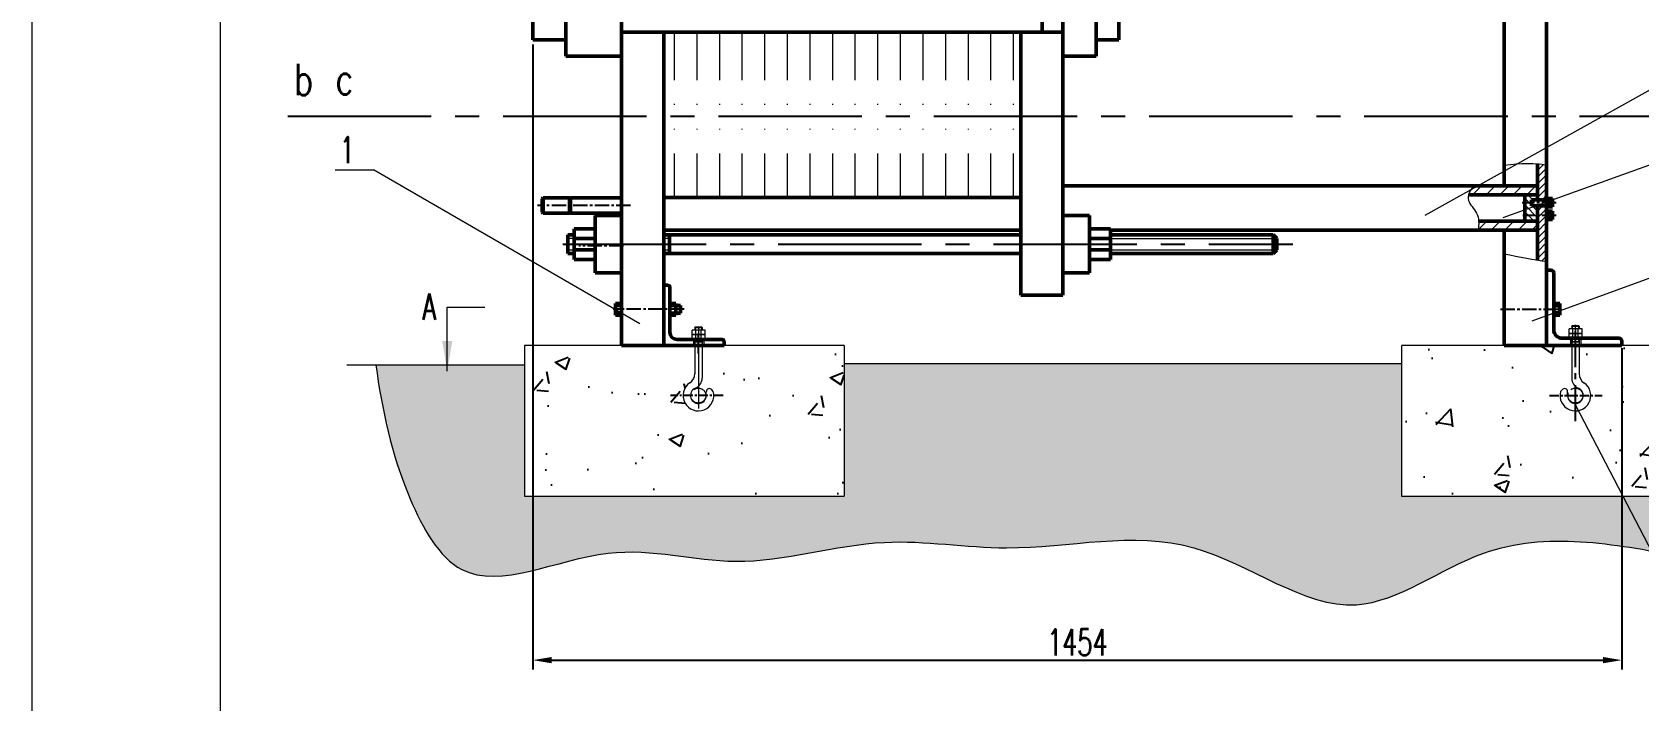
# Model space of a CAD drawing. Header units: millimetres. Extents: x 3384 to 3978, y 1077 to 1497.
# Drawn here: x 3384.3 to 3597.5, y 1240.9 to 1329.5 of the extents above; entities that cross this region are included whole.
import ezdxf

# ---------------------------------------------------------------- set-up
doc = ezdxf.new("R2010")
doc.units = ezdxf.units.MM
for name, pattern in [('CENTER', [2, 1.25, -0.25, 0.25, -0.25]), ('CENTER2', [28.575, 19.05, -3.175, 3.175, -3.175]), ('CENTERX2', [4, 2.5, -0.5, 0.5, -0.5]), ('DIVIDE', [31.75, 12.7, -6.35, 0, -6.35, 0, -6.35])]:
    doc.linetypes.add(name, pattern=pattern)
doc.layers.get('DEFPOINTS').update_dxf_attribs({"lineweight": 18})
for name, color, linetype, lineweight, true_color in [('1', 1, 'Continuous', 18, 0xff0000), ('2', 2, 'Continuous', 18, 0xffff00), ('3', 3, 'CENTERX2', 18, 0x00ff00), ('3尺寸线', 2, 'Continuous', 18, 0xffff00), ('4', 4, 'DIVIDE', 18, 0x00ffff)]:
    doc.layers.add(name, color=color, linetype=linetype, lineweight=lineweight, true_color=true_color)
doc.layers.add('5剖面线层', color=2, linetype='Continuous')
for name, color, linetype, lineweight in [('短点划', 2, 'CENTER2', 25), ('粗实线', 1, 'Continuous', 50), ('细实线', 1, 'Continuous', 20)]:
    doc.layers.add(name, color=color, linetype=linetype, lineweight=lineweight)
doc.styles.add('HZ', font='txt.shx', dxfattribs={"width": 0.67, "bigfont": 'hztxt.shx'})
doc.styles.get("Standard").update_dxf_attribs({"font": 'arial.ttf'})
doc.styles.add('STYLE1', font='txt.shx', dxfattribs={"width": 0.67, "bigfont": 'hztxt.shx'})
doc.styles.add('ZH', font='txt.shx', dxfattribs={"width": 0.75, "bigfont": 'hztxt.shx'})
doc.dimstyles.new('biaozhu', dxfattribs={"dimtxt": 3.5, "dimasz": 4, "dimexe": 1.25, "dimexo": 0.625, "dimtad": 1, "dimtoh": 1, "dimdsep": 46, "dimtxsty": 'Standard', "dimcen": 4, "dimclrd": 4, "dimclre": 4, "dimclrt": 4, "dimadec": 0, "dimazin": 2, "dimtfac": 1, "dimtmove": 0, "dimatfit": 3, "dimfxl": 0, "dimlwd": 20, "dimarcsym": 0})
doc.dimstyles.new('STANDARD$0', dxfattribs={"dimtxt": 3.5, "dimasz": 2.5, "dimexe": 1.25, "dimexo": 0.625, "dimtad": 1, "dimdec": 4, "dimdsep": 46, "dimtxsty": 'HZ', "dimcen": 2.5, "dimdle": 5, "dimadec": 0, "dimazin": 0, "dimtfac": 1, "dimtmove": 0, "dimatfit": 3, "dimfxl": 0, "dimtolj": 1, "dimlwd": -1, "dimlwe": -1, "dimarcsym": 0})

# ---------------------------------------------------------------- blocks, each defined once
blk = doc.blocks.new('*D53')
at = {"color": 0, "transparency": 16777216}
for p, q in [((3450.73, 1327.92), (3450.73, 1245.01)), ((3595.27, 1287.65), (3595.27, 1245.01)), ((3453.23, 1246.26), (3592.77, 1246.26))]:
    blk.add_line(p, q, dxfattribs=at)
for points in [[(3453.23, 1246.67), (3453.23, 1245.84), (3450.73, 1246.26)], [(3592.77, 1246.67), (3592.77, 1245.84), (3595.27, 1246.26)]]:
    blk.add_solid(points, dxfattribs=at)
at = {"layer": 'DEFPOINTS', "color": 0, "transparency": 16777216}
for p in [(3450.73, 1328.54), (3595.27, 1288.28), (3595.27, 1246.26)]:
    blk.add_point(p, dxfattribs=at)
at = {"color": 0, "transparency": 16777216, "insert": (3523, 1248.63), "char_height": 3.5, "attachment_point": 5, "style": 'HZ'}
blk.add_mtext('\\A1;1454', dxfattribs=at)

msp = doc.modelspace()

# ---------------------------------------------------------------- hatches: boundary and pattern name
at = {"layer": '5剖面线层'}
h = msp.add_hatch(dxfattribs=at)
h.set_pattern_fill('AR-CONC', color=256, scale=0.1, style=0)
h.set_pattern_definition([(50, (150664.274, 602.04), (18.2184669, -1.5939086), [1.905, -20.955]), (355, (150664.274, 602.04), (-3.5242826, 19.1056643), [1.524, -16.764]), (100.451, (150665.792, 601.908), (14.6942502, 17.5116688), [1.619, -17.809]), (46.1842, (150664.274, 607.12), (27.107904, -4.2042328), [2.8575, -31.4325]), (96.6356, (150666.533, 606.77), (23.7404234, 24.7425556), [2.4285, -26.7135]), (351.184, (150664.274, 607.12), (23.7404606, 24.742512), [2.286, -25.146]), (21, (150666.814, 605.85), (15.161488, -10.2265519), [1.905, -20.955]), (326, (150666.814, 605.85), (6.1802028, 18.4187966), [1.524, -16.764]), (71.4514, (150668.077, 604.998), (21.341649, 8.1922858), [1.619, -17.809]), (37.5, (150664.274, 602.0404), (0.30886033, 8.4555039), [0, -16.5608, 0, -17.018, 0, -16.8275]), (7.5, (150664.274, 602.04), (6.68196625, 10.0180575), [0, -9.7028, 0, -16.1798, 0, -6.4135]), (327.5, (150658.61, 602.0404), (13.55905952, -0.5728744), [0, -6.35, 0, -19.812, 0, -26.289]), (317.5, (150656.07, 602.04), (14.8129181, 2.5426491), [0, -8.255, 0, -13.1572, 0, -18.669])])
h.paths.add_polyline_path([(3492.0643, 1287.98484), (3473.21038, 1287.98484), (3473.21038, 1283.65112, -0.216745131), (3472.71538, 1282.56287), (3472.71538, 1282.33941, -0.414213445), (3473.70538, 1281.34941), (3473.74898, 1281.34941), (3473.74898, 1281.85417), (3473.75678, 1281.85417, -0.690801534), (3474.47845, 1282.12725), (3474.67355, 1281.90637, -0.06938909), (3474.75121, 1281.34941, -1.000002086), (3470.67955, 1281.34941, -0.249973259), (3471.58106, 1283.03995, 0.249971762), (3472.22038, 1284.23882), (3472.22038, 1287.98484), (3449.65154, 1287.98484), (3449.65154, 1267.98484), (3492.0643, 1267.98484)])
h.paths.add_polyline_path([(3608.45756, 1287.98484), (3589.10864, 1287.98484), (3589.10864, 1286.87755), (3589.10864, 1286.52868), (3589.10864, 1282.33941, -0.41421368), (3590.09864, 1281.34941), (3591.14447, 1281.34941, -1.149125721), (3587.15047, 1281.90637), (3587.34557, 1282.12725, -0.690801534), (3588.06724, 1281.85417), (3588.07503, 1281.85417), (3588.07503, 1281.34941), (3588.11864, 1281.34941, -0.41421368), (3589.10864, 1282.33941), (3589.10864, 1282.56287, -0.216745131), (3588.61364, 1283.65112), (3588.61364, 1287.98484), (3566.04479, 1287.98484), (3566.04479, 1267.98484), (3608.45756, 1267.98484)])
h.paths.add_polyline_path([(3720.15242, 1287.95217), (3618.6544, 1287.98484), (3618.6544, 1267.98484), (3720.13413, 1267.98484)])
h.paths.add_polyline_path([(3666.172, 1282.29086), (3674.922, 1282.29086), (3674.922, 1277.04086), (3666.172, 1277.04086)], flags=24)
h = msp.add_hatch(dxfattribs=at)
h.set_pattern_fill('AR-SAND', color=256, scale=0.1, style=0)
h.set_pattern_definition([(37.5, (150664.274, 602.0404), (-0.16000313, 4.89413237), [0, -3.8608, 0, -4.318, 0, -4.1275]), (7.5, (150664.274, 602.0404), (4.49523283, 7.168251), [0, -2.0828, 0, -3.4798, 0, -1.3335]), (327.5, (150661.1497, 602.0404), (7.9099237, 0.01437185), [0, -1.27, 0, -4.572, 0, -5.969]), (317.5, (150661.15, 602.0404), (7.63556452, 2.22929323), [0, -0.635, 0, -2.9972, 0, -3.429])])
edge = h.paths.add_edge_path()
edge.add_spline(control_points=[(3429.90294, 1285.40336), (3430.72343, 1279.55588), (3432.68183, 1269.90576), (3441.97084, 1253.24808), (3460.38262, 1263.11918), (3478.51766, 1257.39351), (3496.19873, 1263.36423), (3516.43066, 1259.66372), (3538.13386, 1265.50585), (3558.73031, 1248.44884), (3578.9036, 1264.61033), (3601.72424, 1260.22813), (3627.80778, 1255.61784), (3653.85307, 1249.65789), (3679.48162, 1265.42197), (3702.68486, 1245.06744), (3718.59456, 1263.3292), (3741.10356, 1258.71512), (3737.49084, 1274.88004), (3738.26988, 1282.30312), (3738.89977, 1285.35545)], knot_values=[6.910092779, 6.910092779, 6.910092779, 6.910092779, 25.035962557, 36.616296384, 56.163725064, 73.107673005, 93.054885248, 109.26087649, 134.085570785, 156.954502311, 175.1916911, 201.09822947, 222.690408861, 256.557320849, 276.719921213, 304.739645713, 323.40762619, 340.270777522, 352.499761309, 361.891430706, 361.891430706, 361.891430706, 361.891430706], degree=3, periodic=0)
edge.add_line((3738.89977, 1285.35545), (3720.15004, 1285.35545))
edge.add_line((3720.15004, 1285.35545), (3720.13413, 1267.98484))
edge.add_line((3720.13413, 1267.98484), (3618.6544, 1267.98484))
edge.add_line((3618.6544, 1267.98484), (3618.6544, 1285.60663))
edge.add_line((3618.6544, 1285.60663), (3608.45756, 1285.60663))
edge.add_line((3608.45756, 1285.60663), (3608.45756, 1267.98484))
edge.add_line((3608.45756, 1267.98484), (3566.04479, 1267.98484))
edge.add_line((3566.04479, 1267.98484), (3566.04479, 1285.60663))
edge.add_line((3566.04479, 1285.60663), (3492.0643, 1285.60663))
edge.add_line((3492.0643, 1285.60663), (3492.0643, 1267.98484))
edge.add_line((3492.0643, 1267.98484), (3449.65154, 1267.98484))
edge.add_line((3449.65154, 1267.98484), (3449.65154, 1285.40336))
edge.add_line((3449.65154, 1285.40336), (3429.90294, 1285.40336))
at = {"layer": '细实线'}
h = msp.add_hatch(dxfattribs=at)
h.set_pattern_fill('LINE', color=256, scale=0.2, angle=45, style=0)
h.set_pattern_definition([(45, (-4004.241, -2447.926), (-0.449012806, 0.449012806), [])])
edge = h.paths.add_edge_path()
edge.add_line((3585.27315, 1303.87204), (3584.07315, 1304.09609))
edge.add_line((3584.07315, 1304.09609), (3584.07315, 1299.28032))
edge.add_spline(control_points=[(3584.07315, 1299.28032), (3584.48879, 1299.21458), (3584.88991, 1299.15678), (3585.27315, 1299.10877)], knot_values=[32.610281837, 32.610281837, 32.610281837, 32.610281837, 33.752485137, 33.752485137, 33.752485137, 33.752485137], degree=3, periodic=0)
edge.add_line((3585.27315, 1299.10877), (3585.27315, 1303.87204))
h.paths.add_polyline_path([(3585.27315, 1305.24136), (3584.07315, 1305.24136), (3584.07315, 1304.09609), (3585.27315, 1303.87204)])
h.paths.add_polyline_path([(3585.27315, 1305.24136), (3585.27315, 1306.19832), (3584.07315, 1306.13049), (3584.07315, 1305.24136)])
h.paths.add_polyline_path([(3585.27315, 1306.19832), (3585.27315, 1306.51795), (3584.07315, 1306.51795), (3584.07315, 1306.13049)])
edge = h.paths.add_edge_path()
edge.add_line((3584.07315, 1307.31795), (3585.27315, 1307.31795))
edge.add_line((3585.27315, 1307.31795), (3585.27315, 1311.91298))
edge.add_spline(control_points=[(3585.27315, 1311.91298), (3584.91187, 1312.00779), (3584.50887, 1312.06888), (3584.07315, 1312.10352)], knot_values=[5.744486486, 5.744486486, 5.744486486, 5.744486486, 7.319251961, 7.319251961, 7.319251961, 7.319251961], degree=3, periodic=0)
edge.add_line((3584.07315, 1312.10352), (3584.07315, 1307.31795))
h = msp.add_hatch(dxfattribs=at)
h.set_pattern_fill('LINE', color=256, scale=0.4, angle=45, style=0)
h.set_pattern_definition([(45, (-4004.241, -2447.926), (-0.89802561, 0.89802561), [])])
edge = h.paths.add_edge_path()
edge.add_line((3584.07315, 1309.18484), (3575.65781, 1309.18484))
edge.add_spline(control_points=[(3575.65781, 1309.18484), (3575.29936, 1308.78225), (3575.02378, 1308.38162), (3574.91023, 1307.98484)], knot_values=[1.863887011, 1.863887011, 1.863887011, 1.863887011, 3.645268395, 3.645268395, 3.645268395, 3.645268395], degree=3, periodic=0)
edge.add_line((3574.91023, 1307.98484), (3584.07315, 1307.98484))
edge.add_line((3584.07315, 1307.98484), (3584.07315, 1309.18484))
edge = h.paths.add_edge_path()
edge.add_line((3584.07315, 1304.09609), (3582.09825, 1304.46484))
edge.add_line((3582.09825, 1304.46484), (3576.26409, 1304.46484))
edge.add_spline(control_points=[(3576.26409, 1304.46484), (3576.2909, 1304.07576), (3576.25605, 1303.67295), (3576.19746, 1303.26484)], knot_values=[8.695356431, 8.695356431, 8.695356431, 8.695356431, 10.167999506, 10.167999506, 10.167999506, 10.167999506], degree=3, periodic=0)
edge.add_line((3576.19746, 1303.26484), (3584.07315, 1303.26484))
edge.add_line((3584.07315, 1303.26484), (3584.07315, 1304.09609))
h = msp.add_hatch(dxfattribs=at)
h.set_pattern_fill('LINE', color=256, scale=0.2, angle=135, style=0)
h.set_pattern_definition([(135, (-4004.241, -2447.926), (-0.449012806, -0.449012806), [])])
h.paths.add_polyline_path([(3584.07315, 1305.24136), (3584.07315, 1306.13049), (3582.37315, 1306.03438), (3582.37315, 1305.24136)])
h.paths.add_polyline_path([(3584.07315, 1304.46484), (3584.07315, 1305.24136), (3582.37315, 1305.24136), (3582.37315, 1304.46484)])
h.paths.add_polyline_path([(3583.27935, 1306.91795), (3582.37315, 1306.91795), (3582.37315, 1306.03438), (3584.07315, 1306.13049), (3584.07315, 1306.51795), (3583.27935, 1306.51795)])
h.paths.add_polyline_path([(3583.27935, 1307.31795), (3584.07315, 1307.31795), (3584.07315, 1307.98484), (3582.37315, 1307.98484), (3582.37315, 1306.91795), (3583.27935, 1306.91795)])

# ---------------------------------------------------------------- linework, layer by layer
at = {"color": 3, "linetype": 'CENTER2'}
for p, q in [((3418.21845, 1318.38484), (3700.6034, 1318.38484)), ((3454.71512, 1301.42484), (3551.58341, 1301.42484))]:
    msp.add_line(p, q, dxfattribs=at)
at = {"color": 3, "linetype": 'CENTER'}
for p, q in [((3475.98653, 1281.34941), (3469.02535, 1281.34941)), ((3585.67551, 1281.34941), (3592.63669, 1281.34941))]:
    msp.add_line(p, q, dxfattribs=at)
at = {"layer": '1'}
for p, q in [((3472.22038, 1290.38089), (3472.30288, 1290.46339)), ((3472.22038, 1290.38089), (3472.30288, 1290.46339)), ((3472.22038, 1290.38089), (3473.21038, 1290.38089)), ((3472.22038, 1290.38089), (3472.22038, 1290.03697)), ((3472.22038, 1290.38089), (3473.21038, 1290.38089)), ((3472.22038, 1290.38089), (3472.22038, 1290.03697)), ((3472.30288, 1290.46339), (3473.12788, 1290.46339)), ((3472.30288, 1290.46339), (3473.12788, 1290.46339)), ((3472.71538, 1290.2438), (3472.71538, 1279.65024)), ((3473.21038, 1290.38089), (3473.12788, 1290.46339)), ((3473.21038, 1290.38089), (3473.12788, 1290.46339)), ((3473.21038, 1290.38089), (3473.21038, 1290.03697)), ((3473.21038, 1290.38089), (3473.21038, 1290.03697)), ((3588.61364, 1290.54089), (3588.69614, 1290.62339)), ((3588.61364, 1290.54089), (3588.69614, 1290.62339)), ((3588.61364, 1290.54089), (3589.60364, 1290.54089)), ((3588.61364, 1290.54089), (3588.61364, 1290.19697)), ((3588.61364, 1290.54089), (3589.60364, 1290.54089)), ((3588.61364, 1290.54089), (3588.61364, 1290.19697)), ((3588.69614, 1290.62339), (3589.52114, 1290.62339)), ((3588.69614, 1290.62339), (3589.52114, 1290.62339)), ((3589.60364, 1290.54089), (3589.52114, 1290.62339)), ((3589.60364, 1290.54089), (3589.52114, 1290.62339)), ((3589.60364, 1290.54089), (3589.60364, 1290.19697)), ((3589.60364, 1290.54089), (3589.60364, 1290.19697)), ((3492.0643, 1287.98484), (3449.65154, 1287.98484)), ((3449.65154, 1287.98484), (3449.65154, 1267.98484)), ((3471.88889, 1289.43661), (3473.60045, 1289.43661)), ((3471.88889, 1289.43661), (3473.60045, 1289.43661)), ((3471.88889, 1288.96172), (3473.60045, 1288.96172)), ((3473.60045, 1288.78484), (3471.88889, 1288.78484)), ((3473.60045, 1288.78484), (3471.88889, 1288.78484)), ((3472.22038, 1288.78484), (3472.22038, 1284.23882)), ((3472.22038, 1288.77826), (3472.22038, 1284.23882)), ((3472.22038, 1288.48323), (3473.21038, 1288.48323)), ((3473.21038, 1288.48323), (3472.22038, 1288.48323)), ((3472.22038, 1288.48323), (3473.21038, 1288.48323)), ((3473.21038, 1288.48323), (3472.22038, 1288.48323)), ((3473.21038, 1288.78484), (3473.21038, 1283.65112)), ((3473.21038, 1288.74855), (3473.21038, 1283.65112)), ((3492.0643, 1287.98484), (3492.0643, 1267.98484)), ((3608.45756, 1287.98484), (3566.04479, 1287.98484)), ((3588.28214, 1289.59661), (3589.9937, 1289.59661)), ((3588.28214, 1289.59661), (3589.9937, 1289.59661)), ((3588.28214, 1289.12172), (3589.9937, 1289.12172)), ((3589.9937, 1288.94484), (3588.28214, 1288.94484)), ((3589.9937, 1288.94484), (3588.28214, 1288.94484)), ((3588.61364, 1288.94778), (3588.61364, 1283.65112)), ((3588.61364, 1288.48323), (3589.60364, 1288.48323)), ((3589.60364, 1288.48323), (3588.61364, 1288.48323)), ((3588.61364, 1288.48323), (3589.60364, 1288.48323)), ((3589.60364, 1288.48323), (3588.61364, 1288.48323)), ((3589.60364, 1288.94778), (3589.60364, 1284.23882)), ((3473.11448, 1287.74658), (3473.11448, 1287.74658)), ((3566.04479, 1287.89044), (3566.04479, 1267.98484)), ((3426.05198, 1285.40336), (3449.65154, 1285.40336)), ((3492.0643, 1285.60663), (3566.04479, 1285.60663)), ((3473.75678, 1281.85417), (3473.74898, 1281.85417)), ((3473.74898, 1281.50888), (3473.74898, 1281.85417)), ((3473.75678, 1281.85417), (3473.74898, 1281.85417)), ((3473.74898, 1281.50888), (3473.74898, 1281.85417)), ((3474.67355, 1281.90637), (3474.47845, 1282.12725)), ((3474.67355, 1281.90637), (3474.47845, 1282.12725)), ((3587.15047, 1281.90637), (3587.34557, 1282.12725)), ((3587.15047, 1281.90637), (3587.34557, 1282.12725)), ((3588.06724, 1281.85417), (3588.07503, 1281.85417)), ((3588.06724, 1281.85417), (3588.07503, 1281.85417)), ((3588.07503, 1281.50888), (3588.07503, 1281.85417)), ((3588.07503, 1281.50888), (3588.07503, 1281.85417)), ((3590.33593, 1281.45587), (3590.33593, 1281.45587)), ((3449.65154, 1267.98484), (3492.0643, 1267.98484)), ((3566.04479, 1267.98484), (3608.45756, 1267.98484))]:
    msp.add_line(p, q, dxfattribs=at)
at = {"layer": '1', "ltscale": 0.1}
for p, q in [((3588.27118, 1289.89634), (3588.27118, 1290.19697)), ((3588.27118, 1289.89634), (3588.27118, 1290.19697)), ((3589.99227, 1290.19697), (3588.27118, 1290.19697)), ((3588.27118, 1289.60194), (3588.27118, 1290.19697)), ((3589.99227, 1290.19697), (3588.27118, 1290.19697)), ((3588.27118, 1289.60194), (3588.27118, 1290.19697)), ((3588.78667, 1289.89634), (3588.78667, 1290.19697)), ((3588.78667, 1289.89634), (3588.78667, 1290.19697)), ((3588.78667, 1289.60194), (3588.78667, 1290.19697)), ((3588.78667, 1289.60194), (3588.78667, 1290.19697)), ((3589.47678, 1289.89634), (3589.47678, 1290.19697)), ((3589.47678, 1289.89634), (3589.47678, 1290.19697)), ((3589.47678, 1289.60194), (3589.47678, 1290.19697)), ((3589.47678, 1289.60194), (3589.47678, 1290.19697)), ((3589.99227, 1289.57546), (3589.99227, 1290.19697)), ((3589.99227, 1289.57546), (3589.99227, 1290.19697)), ((3473.59901, 1290.03697), (3471.87793, 1290.03697)), ((3471.87793, 1289.44194), (3471.87793, 1290.03697)), ((3473.59901, 1290.03697), (3471.87793, 1290.03697)), ((3471.87793, 1289.44194), (3471.87793, 1290.03697)), ((3471.87793, 1288.78484), (3471.87793, 1289.43661)), ((3473.59901, 1289.43661), (3471.87793, 1289.43661)), ((3471.87793, 1288.84158), (3471.87793, 1289.43661)), ((3473.59901, 1289.43661), (3471.87793, 1289.43661)), ((3472.06703, 1288.78484), (3472.06703, 1288.07924)), ((3472.06703, 1288.77826), (3472.06703, 1287.98484)), ((3472.39341, 1289.44194), (3472.39341, 1290.03697)), ((3472.39341, 1289.44194), (3472.39341, 1290.03697)), ((3472.39341, 1288.96172), (3472.39341, 1289.43661)), ((3472.39341, 1288.96172), (3472.39341, 1289.43661)), ((3473.08352, 1289.44194), (3473.08352, 1290.03697)), ((3473.08352, 1289.44194), (3473.08352, 1290.03697)), ((3473.08352, 1288.96172), (3473.08352, 1289.43661)), ((3473.08352, 1288.96172), (3473.08352, 1289.43661)), ((3473.4325, 1288.78484), (3473.4325, 1288.07924)), ((3473.4325, 1288.74855), (3473.4325, 1287.98484)), ((3473.59901, 1289.41546), (3473.59901, 1290.03697)), ((3473.59901, 1289.41546), (3473.59901, 1290.03697)), ((3473.59901, 1288.78484), (3473.59901, 1289.43661)), ((3473.59901, 1288.8151), (3473.59901, 1289.43661)), ((3588.27118, 1289.23924), (3588.27118, 1289.89101)), ((3588.27118, 1289.29598), (3588.27118, 1289.89101)), ((3588.27118, 1288.94484), (3588.27118, 1289.59661)), ((3589.99227, 1289.59661), (3588.27118, 1289.59661)), ((3588.27118, 1289.00158), (3588.27118, 1289.59661)), ((3589.99227, 1289.59661), (3588.27118, 1289.59661)), ((3588.46029, 1288.94778), (3588.46029, 1287.98484)), ((3588.46029, 1288.93826), (3588.46029, 1288.07924)), ((3588.78667, 1289.41612), (3588.78667, 1289.89101)), ((3588.78667, 1289.41612), (3588.78667, 1289.89101)), ((3588.78667, 1289.12172), (3588.78667, 1289.59661)), ((3588.78667, 1289.12172), (3588.78667, 1289.59661)), ((3589.47678, 1289.41612), (3589.47678, 1289.89101)), ((3589.47678, 1289.41612), (3589.47678, 1289.89101)), ((3589.47678, 1289.12172), (3589.47678, 1289.59661)), ((3589.47678, 1289.12172), (3589.47678, 1289.59661)), ((3589.82576, 1288.94778), (3589.82576, 1287.98484)), ((3589.82576, 1288.90855), (3589.82576, 1288.07924)), ((3589.99227, 1288.94484), (3589.99227, 1289.59661)), ((3589.99227, 1288.9751), (3589.99227, 1289.59661))]:
    msp.add_line(p, q, dxfattribs=at)
at = {"layer": '1'}
for centre, radius, start, end in [((3470.77663, 1284.23882), 1.44375, 303.8609314, 0), ((3470.77663, 1284.23882), 1.44375, 303.8609314, 0), ((3591.04739, 1284.23882), 1.44375, 180, 236.1390686), ((3472.71538, 1281.34941), 2.03583, 123.8609314, 15.8773528), ((3472.71538, 1281.34941), 2.03583, 123.8609314, 15.8773528), ((3472.71538, 1281.34941), 1.04583, 112.4010977, 8.7711224), ((3472.71538, 1281.34941), 1.04583, 112.4010977, 8.7711224), ((3471.76663, 1283.65112), 1.44375, 292.4010977, 0), ((3471.76663, 1283.65112), 1.44375, 292.4010977, 0), ((3474.16928, 1281.85417), 0.4125, 41.4528962, 180), ((3474.16928, 1281.85417), 0.4125, 41.4528962, 180), ((3589.10864, 1281.34941), 2.03583, 164.1226472, 56.1390686), ((3587.65474, 1281.85417), 0.4125, 0, 138.5471038), ((3587.65474, 1281.85417), 0.4125, 0, 138.5471038), ((3589.10864, 1281.34941), 1.04583, 171.2288776, 67.5989023), ((3590.05739, 1283.65112), 1.44375, 180, 247.5989023)]:
    msp.add_arc(centre, radius, start, end, dxfattribs=at)
at = {"layer": '2', "linetype": 'ByBlock'}
for p, q in [((3569.17021, 1305.28802), (3610.69631, 1328.41418)), ((3579.5201, 1304.94622), (3610.69631, 1316.17431)), ((3424.5111, 1311.30703), (3429.60094, 1311.30703)), ((3464.9356, 1290.85294), (3429.60094, 1311.30703)), ((3583.35596, 1291.27468), (3610.69631, 1301.22493))]:
    msp.add_line(p, q, dxfattribs=at)
at = {"layer": '2'}
for p, q in [((3472.30288, 1290.46339), (3472.30288, 1290.03697)), ((3472.30288, 1290.46339), (3472.30288, 1290.03697)), ((3473.12788, 1290.46339), (3473.12788, 1290.03697)), ((3473.12788, 1290.46339), (3473.12788, 1290.03697)), ((3588.69614, 1290.62339), (3588.69614, 1290.19697)), ((3588.69614, 1290.62339), (3588.69614, 1290.19697)), ((3589.52114, 1290.62339), (3589.52114, 1290.19697)), ((3589.52114, 1290.62339), (3589.52114, 1290.19697)), ((3472.30288, 1288.78484), (3472.30288, 1288.48323)), ((3472.30288, 1288.74855), (3472.30288, 1288.48323)), ((3473.12788, 1288.78484), (3473.12788, 1288.48323)), ((3473.12788, 1288.74855), (3473.12788, 1288.48323)), ((3588.69614, 1288.94778), (3588.69614, 1288.48323)), ((3588.69614, 1288.90855), (3588.69614, 1288.48323)), ((3589.52114, 1288.94778), (3589.52114, 1288.48323)), ((3589.52114, 1288.90855), (3589.52114, 1288.48323)), ((3589.12172, 1280.07093), (3609.25146, 1241.3447))]:
    msp.add_line(p, q, dxfattribs=at)
at = {"layer": '2', "ltscale": 20}
for p, q in [((3589.10864, 1286.52868), (3589.10864, 1290.71997)), ((3589.10864, 1286.87755), (3589.10864, 1290.63421)), ((3472.71538, 1289.53502), (3472.71538, 1287.42508))]:
    msp.add_line(p, q, dxfattribs=at)
at = {"layer": '3'}
for p, q in [((3472.71538, 1290.2438), (3472.71538, 1279.65024)), ((3589.10864, 1290.23243), (3589.10864, 1287.27805))]:
    msp.add_line(p, q, dxfattribs=at)
for centre in [(3472.71538, 1281.34941), (3472.71538, 1281.34941), (3589.10864, 1281.34941)]:
    msp.add_circle(centre, 0.99, dxfattribs=at)
at = {"layer": '3尺寸线'}
msp.add_lwpolyline([(3978.29059, 1076.53994), (3384.29059, 1076.53994), (3384.29059, 1496.53994), (3978.29059, 1496.53994)], close=True, dxfattribs=at)
at = {"layer": '3尺寸线', "color": 1}
msp.add_lwpolyline([(3409.29059, 1486.53994), (3968.29059, 1486.53994), (3968.29059, 1086.53994), (3409.29059, 1086.53994)], close=True, dxfattribs=at)
at = {"layer": '3尺寸线'}
msp.add_open_spline([(3429.90294, 1285.40336), (3430.72343, 1279.55588), (3432.68183, 1269.90576), (3441.97084, 1253.24808), (3460.38262, 1263.11918), (3478.51766, 1257.39351), (3496.19873, 1263.36423), (3516.43066, 1259.66372), (3538.13386, 1265.50585), (3558.73031, 1248.44884), (3578.9036, 1264.61033), (3601.72424, 1260.22813), (3627.80778, 1255.61784), (3653.85307, 1249.65789), (3679.48162, 1265.42197), (3702.68486, 1245.06744), (3718.59456, 1263.3292), (3741.10356, 1258.71512), (3737.49084, 1274.88004), (3738.26988, 1282.30312), (3738.89977, 1285.35545)], degree=3, knots=[6.910092779, 6.910092779, 6.910092779, 6.910092779, 25.035962557, 36.616296384, 56.163725064, 73.107673005, 93.054885248, 109.26087649, 134.085570785, 156.954502311, 175.1916911, 201.09822947, 222.690408861, 256.557320849, 276.719921213, 304.739645713, 323.40762619, 340.270777522, 352.499761309, 361.891430706, 361.891430706, 361.891430706, 361.891430706], dxfattribs=at)
at = {"layer": '4', "ltscale": 0.5}
for p, q in [((3469.4956, 1329.54484), (3469.4956, 1307.62484)), ((3472.4956, 1329.54484), (3472.4956, 1307.62484)), ((3475.4956, 1329.54484), (3475.4956, 1307.62484)), ((3478.4956, 1329.54484), (3478.4956, 1307.62484)), ((3481.4956, 1329.54484), (3481.4956, 1307.62484)), ((3484.4956, 1329.54484), (3484.4956, 1307.62484)), ((3487.4956, 1329.54484), (3487.4956, 1307.62484)), ((3490.4956, 1329.54484), (3490.4956, 1307.62484)), ((3493.4956, 1329.54484), (3493.4956, 1307.62484)), ((3496.4956, 1329.54484), (3496.4956, 1307.62484)), ((3499.4956, 1329.54484), (3499.4956, 1307.62484)), ((3502.4956, 1329.54484), (3502.4956, 1307.62484)), ((3505.4956, 1329.54484), (3505.4956, 1307.62484)), ((3508.4956, 1329.54484), (3508.4956, 1307.62484)), ((3511.4956, 1329.54484), (3511.4956, 1307.62484)), ((3514.4956, 1329.54484), (3514.4956, 1307.62484))]:
    msp.add_line(p, q, dxfattribs=at)
at = {"layer": '短点划', "ltscale": 0.1}
for p, q in [((3463.72285, 1306.55795), (3451.34235, 1306.55795)), ((3586.5425, 1306.91795), (3582.04297, 1306.91795)), ((3586.54962, 1305.24136), (3582.11028, 1305.24136)), ((3462.76691, 1301.22484), (3456.85605, 1301.22484)), ((3470.80401, 1292.78484), (3461.39475, 1292.78484)), ((3579.17438, 1292.78484), (3587.27234, 1292.78484))]:
    msp.add_line(p, q, dxfattribs=at)
at = {"layer": '短点划', "ltscale": 0.25}
for p, q in [((3589.10864, 1277.95931), (3589.10864, 1290.51495)), ((3472.71538, 1286.92396), (3472.71538, 1289.58955))]:
    msp.add_line(p, q, dxfattribs=at)
at = {"layer": '粗实线'}
for p, q in [((3521.0956, 1469.98484), (3521.0956, 1294.65837)), ((3462.52554, 1463.58484), (3462.52554, 1287.98484)), ((3585.27315, 1287.98484), (3585.27315, 1463.42484)), ((3579.67315, 1309.18484), (3579.67315, 1454.02918)), ((3455.12554, 1335.86484), (3455.12554, 1326.34484)), ((3525.4956, 1335.86484), (3525.4956, 1326.34484)), ((3450.72554, 1333.66484), (3450.72554, 1328.54484)), ((3528.4956, 1333.66484), (3528.4956, 1328.54484)), ((3518.35359, 1332.66484), (3518.35359, 1329.54484)), ((3450.72554, 1328.54484), (3455.12554, 1328.54484)), ((3452.12554, 1328.54484), (3455.12554, 1328.54484)), ((3487.4956, 1329.54484), (3462.52554, 1329.54484)), ((3487.4956, 1329.54484), (3462.52554, 1329.54484)), ((3468.12554, 1329.54484), (3468.12554, 1287.98484)), ((3521.0956, 1329.54484), (3487.4956, 1329.54484)), ((3521.0956, 1329.54484), (3487.4956, 1329.54484)), ((3515.4956, 1329.54484), (3515.4956, 1294.65837)), ((3528.4956, 1328.54484), (3525.4956, 1328.54484)), ((3455.12554, 1326.34484), (3462.52554, 1326.34484)), ((3525.4956, 1326.34484), (3521.0956, 1326.34484)), ((3584.07315, 1307.31795), (3584.07315, 1312.10352)), ((3452.09354, 1307.58195), (3451.96554, 1307.45395)), ((3451.96554, 1307.45395), (3451.96554, 1305.66195)), ((3452.09354, 1307.58195), (3452.09354, 1305.53395)), ((3455.60412, 1307.58195), (3452.09354, 1307.58195)), ((3455.60412, 1307.58195), (3455.60412, 1305.53395)), ((3455.73212, 1307.58195), (3455.73212, 1305.53395)), ((3462.52554, 1307.58195), (3455.73212, 1307.58195)), ((3487.4956, 1307.62484), (3468.12554, 1307.62484)), ((3515.4956, 1307.62484), (3487.4956, 1307.62484)), ((3521.0956, 1309.18484), (3546.44693, 1309.18484)), ((3546.44693, 1309.18484), (3584.07315, 1309.18484)), ((3574.91023, 1307.98484), (3584.07315, 1307.98484)), ((3582.37315, 1304.46484), (3582.37315, 1307.98484)), ((3583.27935, 1307.31795), (3583.27935, 1306.51795)), ((3585.27315, 1307.31795), (3583.27935, 1307.31795)), ((3586.07315, 1307.47795), (3585.27315, 1307.47795)), ((3586.07315, 1307.27795), (3585.27315, 1307.27795)), ((3586.07315, 1306.35795), (3586.07315, 1307.47795)), ((3452.09354, 1305.53395), (3451.96554, 1305.66195)), ((3455.60412, 1305.53395), (3452.09354, 1305.53395)), ((3462.52554, 1305.53395), (3455.73212, 1305.53395)), ((3459.00554, 1305.23284), (3459.00554, 1297.61684)), ((3462.52554, 1305.23284), (3459.00554, 1305.23284)), ((3521.0956, 1305.23284), (3524.6156, 1305.23284)), ((3524.6156, 1305.23284), (3524.6156, 1297.61684)), ((3585.27315, 1306.51795), (3583.27935, 1306.51795)), ((3584.07315, 1299.28032), (3584.07315, 1306.51795)), ((3586.07315, 1306.55795), (3585.27315, 1306.55795)), ((3586.07315, 1306.35795), (3585.27315, 1306.35795)), ((3586.07315, 1305.80136), (3585.27315, 1305.80136)), ((3586.07315, 1305.60136), (3585.27315, 1305.60136)), ((3586.07315, 1304.68136), (3586.07315, 1305.80136)), ((3456.20554, 1303.47284), (3456.20554, 1299.37684)), ((3459.00554, 1303.47284), (3456.20554, 1303.47284)), ((3468.12554, 1303.26484), (3487.4956, 1303.26484)), ((3487.4956, 1303.26484), (3515.4956, 1303.26484)), ((3524.6156, 1303.47284), (3527.4156, 1303.47284)), ((3527.4156, 1303.47284), (3527.4156, 1299.37684)), ((3527.4156, 1303.26484), (3584.07315, 1303.26484)), ((3576.26409, 1304.46484), (3584.07315, 1304.46484)), ((3579.67315, 1287.98484), (3579.67315, 1303.26484)), ((3586.07315, 1304.88136), (3585.27315, 1304.88136)), ((3586.07315, 1304.68136), (3585.27315, 1304.68136)), ((3455.40554, 1302.67284), (3456.20554, 1302.67284)), ((3455.40554, 1302.67284), (3455.40554, 1300.17684)), ((3459.00554, 1302.19284), (3456.20554, 1302.19284)), ((3468.12554, 1302.67284), (3515.4956, 1302.67284)), ((3468.89354, 1302.67284), (3468.89354, 1300.17684)), ((3524.6156, 1302.19284), (3527.4156, 1302.19284)), ((3527.4156, 1302.67284), (3540.65666, 1302.67284)), ((3540.65666, 1302.67284), (3548.99283, 1302.67284)), ((3548.99283, 1302.67284), (3548.99283, 1300.17684)), ((3549.47283, 1302.19284), (3548.99283, 1302.67284)), ((3548.99283, 1302.67284), (3548.99283, 1300.17684)), ((3549.47283, 1302.19284), (3549.47283, 1300.65684)), ((3456.20554, 1300.17684), (3455.40554, 1300.17684)), ((3456.20554, 1300.65684), (3459.00554, 1300.65684)), ((3456.20554, 1299.37684), (3459.00554, 1299.37684)), ((3468.12554, 1300.17684), (3515.4956, 1300.17684)), ((3527.4156, 1300.65684), (3524.6156, 1300.65684)), ((3527.4156, 1299.37684), (3524.6156, 1299.37684)), ((3540.65666, 1300.17684), (3527.4156, 1300.17684)), ((3548.99283, 1300.17684), (3540.65666, 1300.17684)), ((3549.47283, 1300.65684), (3548.99283, 1300.17684)), ((3459.00554, 1297.61684), (3462.52554, 1297.61684)), ((3524.6156, 1297.61684), (3521.0956, 1297.61684)), ((3585.27315, 1297.98484), (3585.85955, 1297.98484)), ((3585.27315, 1287.98484), (3585.27315, 1297.98484)), ((3586.23315, 1290.06484), (3586.23315, 1297.61124)), ((3462.52554, 1287.98484), (3462.52554, 1295.98484)), ((3468.12554, 1295.98484), (3468.65914, 1295.98484)), ((3468.92554, 1289.74484), (3468.92554, 1295.71844)), ((3521.0956, 1294.65837), (3515.4956, 1294.65837)), ((3462.52554, 1293.56884), (3461.73356, 1293.56884)), ((3461.73356, 1293.56884), (3461.73356, 1292.00084)), ((3461.73356, 1293.28884), (3462.52554, 1293.28884)), ((3461.73356, 1292.28084), (3462.52554, 1292.28084)), ((3468.92554, 1293.56884), (3469.71753, 1293.56884)), ((3468.92554, 1293.28884), (3470.35853, 1293.28884)), ((3468.92554, 1292.28084), (3470.35853, 1292.28084)), ((3469.71753, 1292.00084), (3469.71753, 1293.56884)), ((3470.35853, 1293.28884), (3470.35853, 1292.28084)), ((3586.23315, 1293.56884), (3587.02513, 1293.56884)), ((3586.23315, 1293.23668), (3587.02513, 1293.23668)), ((3586.23315, 1292.33299), (3587.02513, 1292.33299)), ((3587.02513, 1293.56884), (3587.02513, 1292.00084)), ((3462.52554, 1292.00084), (3461.73356, 1292.00084)), ((3468.92554, 1292.00084), (3469.71753, 1292.00084)), ((3586.23315, 1292.00084), (3587.02513, 1292.00084)), ((3462.52554, 1287.98484), (3468.12554, 1287.98484)), ((3468.12554, 1287.98484), (3476.12554, 1287.98484)), ((3469.88554, 1288.78484), (3475.85914, 1288.78484)), ((3476.12554, 1288.51844), (3476.12554, 1287.98484)), ((3579.67315, 1287.98484), (3585.27315, 1287.98484)), ((3595.27315, 1287.98484), (3585.27315, 1287.98484)), ((3594.89955, 1288.94484), (3587.35315, 1288.94484)), ((3595.27315, 1287.98484), (3595.27315, 1288.57124))]:
    msp.add_line(p, q, dxfattribs=at)
for centre, radius, start, end in [((3455.66812, 1307.58195), 0.064, 180, 0), ((3455.66812, 1305.53395), 0.064, 0, 180), ((3585.85955, 1297.61124), 0.3736, 0, 90), ((3468.65914, 1295.71844), 0.2664, 0, 90), ((3469.88554, 1289.74484), 0.96, 180, 270), ((3475.85914, 1288.51844), 0.2664, 0, 90), ((3587.35315, 1290.06484), 1.12, 180, 270), ((3594.89955, 1288.57124), 0.3736, 0, 90)]:
    msp.add_arc(centre, radius, start, end, dxfattribs=at)
at = {"layer": '细实线'}
for p, q in [((3455.60412, 1307.45395), (3451.96554, 1307.45395)), ((3455.60412, 1305.66195), (3451.96554, 1305.66195)), ((3456.20554, 1302.19284), (3455.40554, 1302.19284)), ((3468.89354, 1302.19284), (3468.12554, 1302.19284)), ((3527.4156, 1302.19284), (3540.65666, 1302.19284)), ((3540.65666, 1302.19284), (3549.47283, 1302.19284)), ((3455.40554, 1300.65684), (3456.20554, 1300.65684)), ((3468.12554, 1300.65684), (3468.89354, 1300.65684)), ((3527.4156, 1300.65684), (3540.65666, 1300.65684)), ((3540.65666, 1300.65684), (3549.47283, 1300.65684))]:
    msp.add_line(p, q, dxfattribs=at)
for points in [[(3579.67315, 1311.91397), (3581.81941, 1312.13962), (3583.8637, 1312.28286), (3585.27315, 1311.91298)], [(3585.27315, 1299.10877), (3583.64358, 1299.31291), (3581.69063, 1299.69404), (3579.67315, 1300.11048)]]:
    msp.add_open_spline(points, degree=3, dxfattribs=at)
msp.add_open_spline([(3575.65781, 1309.18484), (3575.07333, 1308.52837), (3574.39466, 1307.31475), (3576.35637, 1305.52422), (3576.31248, 1304.066), (3576.19746, 1303.26484)], degree=3, knots=[1.863887011, 1.863887011, 1.863887011, 1.863887011, 4.76860001, 7.277020673, 10.167999506, 10.167999506, 10.167999506, 10.167999506], dxfattribs=at)

# ---------------------------------------------------------------- texts
at = {"layer": '2', "linetype": 'ByBlock'}
for s, height, style, width, p in [('b', 4.1472, 'ZH', 0.75, (3419.06403, 1321.17998)), ('c', 4.1472, 'ZH', 0.75, (3424.54994, 1321.26256)), ('1', 3.5, 'STYLE1', 0.67, (3425.09787, 1312.17864)), ('A', 3.5, 'STYLE1', 0.67, (3436.09187, 1291.39678))]:
    msp.add_text(s, height=height, dxfattribs=dict(at, style=style, width=width)).set_placement(p)

# ---------------------------------------------------------------- dimensions: what is measured, and where the dimension line sits
dim = msp.add_linear_dim(base=(3595.27315, 1246.25683), p1=(3450.72554, 1328.54484), p2=(3595.27315, 1288.27804), text='1454', dimstyle='STANDARD$0')
dim.commit()
dim.dimension.update_dxf_attribs({"geometry": '*D53', "text_midpoint": (3522.99934, 1248.63183)})

# ---------------------------------------------------------------- leaders
at = {"layer": '细实线'}
msp.add_leader([(3439.38194, 1284.56537), (3439.38194, 1293.08118), (3444.38527, 1293.08118)], dimstyle='biaozhu', override={"dimgap": 0.625, "dimtad": 1}, dxfattribs=at)

doc.saveas('drawing.dxf')
